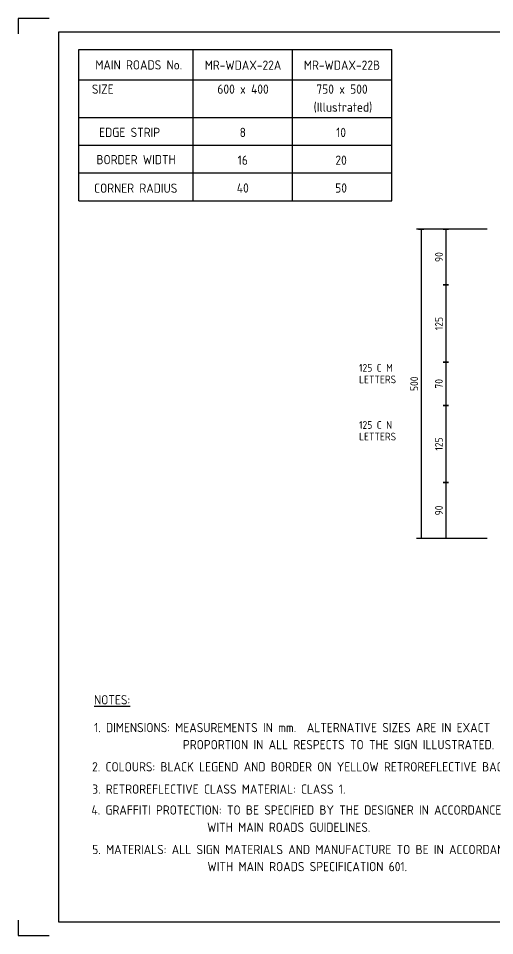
# Model space of a CAD drawing. Header units: millimetres. Extents: x 0 to 420, y 0 to 297.
# Drawn here: x 0 to 154.3, y 0 to 297 of the extents above; entities that cross this region are included whole.
import ezdxf
from ezdxf.enums import TextEntityAlignment as Align

# ---------------------------------------------------------------- set-up
doc = ezdxf.new("R2010")
doc.units = ezdxf.units.MM
doc.header["$LTSCALE"] = 10
doc.header["$MEASUREMENT"] = 0
for name, color, linetype in [('COMMENTS', 4, 'Continuous'), ('L25', 1, 'Continuous'), ('L35', 3, 'Continuous'), ('L50', 7, 'Continuous'), ('T25', 1, 'Continuous'), ('TBLK18', 4, 'Continuous'), ('TBLK25', 1, 'Continuous'), ('TBLK35', 3, 'Continuous'), ('TBLK50', 7, 'Continuous')]:
    doc.layers.add(name, color=color, linetype=linetype)
doc.styles.add('ISO', font='isocp2.shx')
doc.dimstyles.new('SIGNSDIM', dxfattribs={"dimtxt": 2.5, "dimasz": 0.2, "dimexe": 1.5, "dimexo": 2, "dimgap": 1, "dimtad": 1, "dimdec": 4, "dimlfac": 5, "dimrnd": 1, "dimdsep": 46, "dimtxsty": 'ISO', "dimblk": 'SGNDIM', "dimcen": 2.5, "dimse2": 1, "dimadec": 0, "dimazin": 0, "dimtfac": 1, "dimtdec": 4, "dimtix": 1, "dimtmove": 0, "dimatfit": 3, "dimldrblk": 'SGNDIM', "dimfxl": 1, "dimtolj": 1, "dimtzin": 0, "dimarcsym": 0})

# ---------------------------------------------------------------- blocks, each defined once
blk = doc.blocks.new('A3BBLK')
at = {"layer": 'TBLK25'}
for p, q in [((10, 297), (0, 297)), ((0, 297), (0, 292)), ((0, 5), (0, 0)), ((0, 0), (10, 0))]:
    blk.add_line(p, q, dxfattribs=at)
at = {"layer": 'TBLK50'}
for p, q in [((415.5, 292.5), (13, 292.5)), ((13, 292.5), (13, 4.5)), ((13, 4.5), (415.5, 4.5))]:
    blk.add_line(p, q, dxfattribs=at)
blk = doc.blocks.new('a3_in_vtblk std dwg')
blk.add_blockref('A3BBLK', (0, 0))
at = {"layer": 'TBLK18', "style": 'ISO'}
blk.add_attdef('MR_DIRECTORATE', text='', height=1.5, dxfattribs=at).set_placement((381.5, 68.12), align=Align.CENTER)
for tag, p in [('STREET_NAME', (355.51, 62.1)), ('SUBURB_POSTCODE', (388.49, 62.1)), ('TELEPHONE_NO.', (368.31, 59.84)), ('FAX_NO.', (393.56, 59.84))]:
    blk.add_attdef(tag, p, '', height=1.5, dxfattribs=at)
at = {"layer": 'TBLK25', "style": 'ISO'}
for tag, height, p in [('MR_BRANCH', 2, (381.5, 65.2)), ('ROAD_SECTION', 1.75, (384.5, 29.16)), ('SLK', 1.75, (384.5, 26.11)), ('CHAINAGE', 1.75, (384.5, 19.21))]:
    blk.add_attdef(tag, text='', height=height, dxfattribs=at).set_placement(p, align=Align.CENTER)
for tag, p, height in [('FILE_NUMBER', (371.77, 54.24), 2.5), ('DESIGNED_/_DRAWN', (371.77, 49.49), 2), ('VERIFIED', (371.77, 44.49), 2), ('APPROVED', (371.77, 39.49), 2), ('LOCAL_AUTHORITY', (370.48, 16.73), 1.25)]:
    blk.add_attdef(tag, p, '', height=height, dxfattribs=at)
at = {"layer": 'TBLK35', "style": 'ISO', "width": 0.9}
for tag, p in [('ROAD_PROJECT&NUMBER', (384.5, 32.23)), ('DRAWING_DESCRIPTION', (384.5, 22.29))]:
    blk.add_attdef(tag, text='', height=2.5, dxfattribs=at).set_placement(p, align=Align.CENTER)
at = {"layer": 'TBLK50', "style": 'ISO'}
blk.add_attdef('MRWA_DRG_NUMBER', (356.29, 6.08), '', height=5, dxfattribs=at)
blk = doc.blocks.new('BLK1DES')
at = {"layer": 'COMMENTS', "style": 'ISO'}
for s, p in [('125 C N', (0, 0)), ('LETTERS', (0, -3.75))]:
    blk.add_text(s, height=2.5, dxfattribs=at).set_placement(p)
blk = doc.blocks.new('BLK3DES')
at = {"layer": 'COMMENTS', "style": 'ISO'}
for s, p in [('125 C M', (0, 0)), ('LETTERS', (0, -3.75))]:
    blk.add_text(s, height=2.5, dxfattribs=at).set_placement(p)
blk = doc.blocks.new('SGNDIM')
for p, q in [((0, 0), (-1, 0)), ((0, 4.5), (0, -4.5))]:
    blk.add_line(p, q)
blk = doc.blocks.new('*D33')
at = {"layer": 'Defpoints', "color": 0}
for p in [(153.89, 146.68), (138.53, 128.63), (153.89, 128.63)]:
    blk.add_point(p, dxfattribs=at)
at = {"layer": 'T25', "color": 0, "lineweight": -2}
for p, q in [((138.53, 146.48), (138.53, 128.83)), ((151.89, 128.63), (137.03, 128.63))]:
    blk.add_line(p, q, dxfattribs=at)
at = {"layer": 'T25', "color": 0, "lineweight": -2, "xscale": 0.2, "yscale": 0.2, "zscale": 0.2}
for p, rotation in [((138.53, 146.68), 90), ((138.53, 128.63), 270)]:
    blk.add_blockref('SGNDIM', p, dxfattribs=dict(at, rotation=rotation))
at = {"layer": 'T25', "color": 0, "insert": (136.28, 137.66), "char_height": 2.5, "attachment_point": 5, "rotation": 90, "style": 'ISO'}
blk.add_mtext('\\A1;90', dxfattribs=at)
blk = doc.blocks.new('*D34')
at = {"layer": 'Defpoints', "color": 0}
for p in [(154.74, 171.68), (138.53, 146.68), (154.74, 146.68)]:
    blk.add_point(p, dxfattribs=at)
at = {"layer": 'T25', "color": 0, "lineweight": -2}
blk.add_line((138.53, 171.48), (138.53, 146.88), dxfattribs=at)
at = {"layer": 'T25', "color": 0, "lineweight": -2, "xscale": 0.2, "yscale": 0.2, "zscale": 0.2}
for p, rotation in [((138.53, 171.68), 90), ((138.53, 146.68), 270)]:
    blk.add_blockref('SGNDIM', p, dxfattribs=dict(at, rotation=rotation))
at = {"layer": 'T25', "color": 0, "insert": (136.28, 159.18), "char_height": 2.5, "attachment_point": 5, "rotation": 90, "style": 'ISO'}
blk.add_mtext('\\A1;125', dxfattribs=at)
blk = doc.blocks.new('*D35')
at = {"layer": 'Defpoints', "color": 0}
for p in [(157.44, 185.68), (138.53, 171.68), (157.44, 171.68)]:
    blk.add_point(p, dxfattribs=at)
at = {"layer": 'T25', "color": 0, "lineweight": -2}
blk.add_line((138.53, 185.48), (138.53, 171.88), dxfattribs=at)
at = {"layer": 'T25', "color": 0, "lineweight": -2, "xscale": 0.2, "yscale": 0.2, "zscale": 0.2}
for p, rotation in [((138.53, 185.68), 90), ((138.53, 171.68), 270)]:
    blk.add_blockref('SGNDIM', p, dxfattribs=dict(at, rotation=rotation))
at = {"layer": 'T25', "color": 0, "insert": (136.28, 178.68), "char_height": 2.5, "attachment_point": 5, "rotation": 90, "style": 'ISO'}
blk.add_mtext('\\A1;70', dxfattribs=at)
blk = doc.blocks.new('*D36')
at = {"layer": 'Defpoints', "color": 0}
for p in [(154.74, 210.68), (138.53, 185.68), (154.74, 185.68)]:
    blk.add_point(p, dxfattribs=at)
at = {"layer": 'T25', "color": 0, "lineweight": -2}
blk.add_line((138.53, 210.48), (138.53, 185.88), dxfattribs=at)
at = {"layer": 'T25', "color": 0, "lineweight": -2, "xscale": 0.2, "yscale": 0.2, "zscale": 0.2}
for p, rotation in [((138.53, 210.68), 90), ((138.53, 185.68), 270)]:
    blk.add_blockref('SGNDIM', p, dxfattribs=dict(at, rotation=rotation))
at = {"layer": 'T25', "color": 0, "insert": (136.28, 198.18), "char_height": 2.5, "attachment_point": 5, "rotation": 90, "style": 'ISO'}
blk.add_mtext('\\A1;125', dxfattribs=at)
blk = doc.blocks.new('*D37')
at = {"layer": 'Defpoints', "color": 0}
for p in [(153.89, 228.72), (138.53, 210.68), (153.89, 210.68)]:
    blk.add_point(p, dxfattribs=at)
at = {"layer": 'T25', "color": 0, "lineweight": -2}
for p, q in [((151.89, 228.72), (137.03, 228.72)), ((138.53, 228.52), (138.53, 210.88))]:
    blk.add_line(p, q, dxfattribs=at)
at = {"layer": 'T25', "color": 0, "lineweight": -2, "xscale": 0.2, "yscale": 0.2, "zscale": 0.2}
for p, rotation in [((138.53, 228.72), 90), ((138.53, 210.68), 270)]:
    blk.add_blockref('SGNDIM', p, dxfattribs=dict(at, rotation=rotation))
at = {"layer": 'T25', "color": 0, "insert": (136.28, 219.7), "char_height": 2.5, "attachment_point": 5, "rotation": 90, "style": 'ISO'}
blk.add_mtext('\\A1;90', dxfattribs=at)
blk = doc.blocks.new('*D44')
at = {"layer": 'Defpoints', "color": 0}
for p in [(147.77, 228.72), (130.53, 128.63), (147.77, 128.63)]:
    blk.add_point(p, dxfattribs=at)
at = {"layer": 'T25', "color": 0, "lineweight": -2}
for p, q in [((145.77, 228.72), (129.03, 228.72)), ((130.53, 228.52), (130.53, 128.83)), ((145.77, 128.63), (129.03, 128.63))]:
    blk.add_line(p, q, dxfattribs=at)
at = {"layer": 'T25', "color": 0, "lineweight": -2, "xscale": 0.2, "yscale": 0.2, "zscale": 0.2}
for p, rotation in [((130.53, 228.72), 90), ((130.53, 128.63), 270)]:
    blk.add_blockref('SGNDIM', p, dxfattribs=dict(at, rotation=rotation))
at = {"layer": 'T25', "color": 0, "insert": (128.28, 178.68), "char_height": 2.5, "attachment_point": 5, "rotation": 90, "style": 'ISO'}
blk.add_mtext('\\A1;500', dxfattribs=at)

msp = doc.modelspace()

# ---------------------------------------------------------------- linework, layer by layer
at = {"layer": 'L25', "color": 4}
for p, q in [((19.626263, 264.94763), (121.063417, 264.94763)), ((19.626263, 255.94763), (121.063417, 255.94763)), ((19.626263, 246.94763), (121.063417, 246.94763))]:
    msp.add_line(p, q, dxfattribs=at)
at = {"layer": 'L50'}
for p, q in [((19.626263, 286.918058), (121.063417, 286.918058)), ((19.626263, 237.94763), (19.626263, 286.918058)), ((56.6434, 237.94763), (56.6434, 286.918058)), ((88.813417, 237.94763), (88.813417, 286.918058)), ((121.063417, 237.94763), (121.063417, 286.918058)), ((19.626263, 277.062726), (121.063417, 277.062726)), ((19.626263, 237.94763), (121.063417, 237.94763))]:
    msp.add_line(p, q, dxfattribs=at)

# ---------------------------------------------------------------- block references
msp.add_blockref('a3_in_vtblk std dwg', (0, 0))
at = {"layer": 'L35'}
for name, p in [('BLK3DES', (110.396691, 182.592165)), ('BLK1DES', (110.396691, 164.092165))]:
    msp.add_blockref(name, p, dxfattribs=at)

# ---------------------------------------------------------------- texts
at = {"layer": 'T25', "color": 3, "style": 'ISO'}
for s, p in [('MAIN ROADS No.', (39.010212, 280.433739)), ('MR-WDAX-22A', (72.807006, 280.329915)), ('MR-WDAX-22B', (104.865506, 280.329915)), ('SIZE', (27.361151, 272.581767)), ('600 x 400', (72.807006, 272.581767)), ('750 x 500', (104.865506, 272.581767)), ('(Illustrated)', (105.171462, 266.755849)), ('  EDGE STRIP', (34.346822, 258.585292)), ('8', (72.728406, 258.57263)), ('10', (104.576087, 258.57263)), (' BORDER WIDTH', (37.293967, 249.762432)), ('16', (72.728406, 249.57263)), ('20', (104.576087, 249.57263)), ('40', (72.728406, 240.57263)), ('50', (104.576087, 240.57263)), ('CORNER RADIUS', (38.033858, 240.514045))]:
    msp.add_text(s, height=3, dxfattribs=at).set_placement(p, align=Align.CENTER)
for s, p in [('%%UNOTES:', (24.541717, 74.868983)), ('1. DIMENSIONS: MEASUREMENTS IN mm.  ALTERNATIVE SIZES ARE IN EXACT', (24.541717, 65.868983)), ('PROPORTION IN ALL RESPECTS TO THE SIGN ILLUSTRATED.', (53.324318, 60.347809)), ('2. COLOURS: BLACK LEGEND AND BORDER ON YELLOW RETROREFLECTIVE BACKGROUND.', (23.913046, 53.175033)), ('3. RETROREFLECTIVE CLASS MATERIAL: CLASS 1.', (23.941585, 45.945408)), ('4. GRAFFITI PROTECTION: TO BE SPECIFIED BY THE DESIGNER IN ACCORDANCE', (23.686858, 39.179914)), ('               WITH MAIN ROADS GUIDELINES.', (35.451234, 33.588247)), ('5. MATERIALS: ALL SIGN MATERIALS AND MANUFACTURE TO BE IN ACCORDANCE ', (23.944391, 26.389625)), ('               WITH MAIN ROADS SPECIFICATION 601.', (35.548505, 20.864487))]:
    msp.add_text(s, height=3, dxfattribs=at).set_placement(p)

# ---------------------------------------------------------------- dimensions: what is measured, and where the dimension line sits
at = {"layer": 'T25'}
for base, p1, p2, override, picture, middle in [((130.527124, 128.632541), (147.766601, 228.723121), (147.766601, 128.632541), {"dimse2": 0}, '*D44', (128.277124, 178.677831)), ((138.528017, 185.677831), (154.736977, 210.677831), (154.736977, 185.677831), {"dimse1": 1}, '*D36', (136.27777, 198.177831)), ((138.528017, 171.677831), (157.43847, 185.677831), (157.43847, 171.677831), {"dimse1": 1}, '*D35', (136.278017, 178.677831)), ((138.528017, 146.677831), (154.736977, 171.677831), (154.736977, 146.677831), {"dimse1": 1}, '*D34', (136.27777, 159.177831)), ((138.5280165, 128.6325409), (153.8859024, 146.6778307), (153.8859024, 128.6325409), {"dimse1": 1, "dimse2": 0}, '*D33', (136.2780165, 137.6551858))]:
    dim = msp.add_linear_dim(base=base, p1=p1, p2=p2, angle=90, dimstyle='SIGNSDIM', override=override, dxfattribs=at)
    dim.commit()
    dim.dimension.update_dxf_attribs({"geometry": picture, "text_midpoint": middle})
dim = msp.add_linear_dim(base=(138.5280165, 210.6778307), p1=(153.8859024, 228.7231206), p2=(153.8859024, 210.6778307), angle=90, dimstyle='SIGNSDIM', dxfattribs=at)
dim.commit()
dim.dimension.update_dxf_attribs({"geometry": '*D37', "text_midpoint": (136.2780165, 219.7004757)})

doc.saveas('drawing.dxf')
